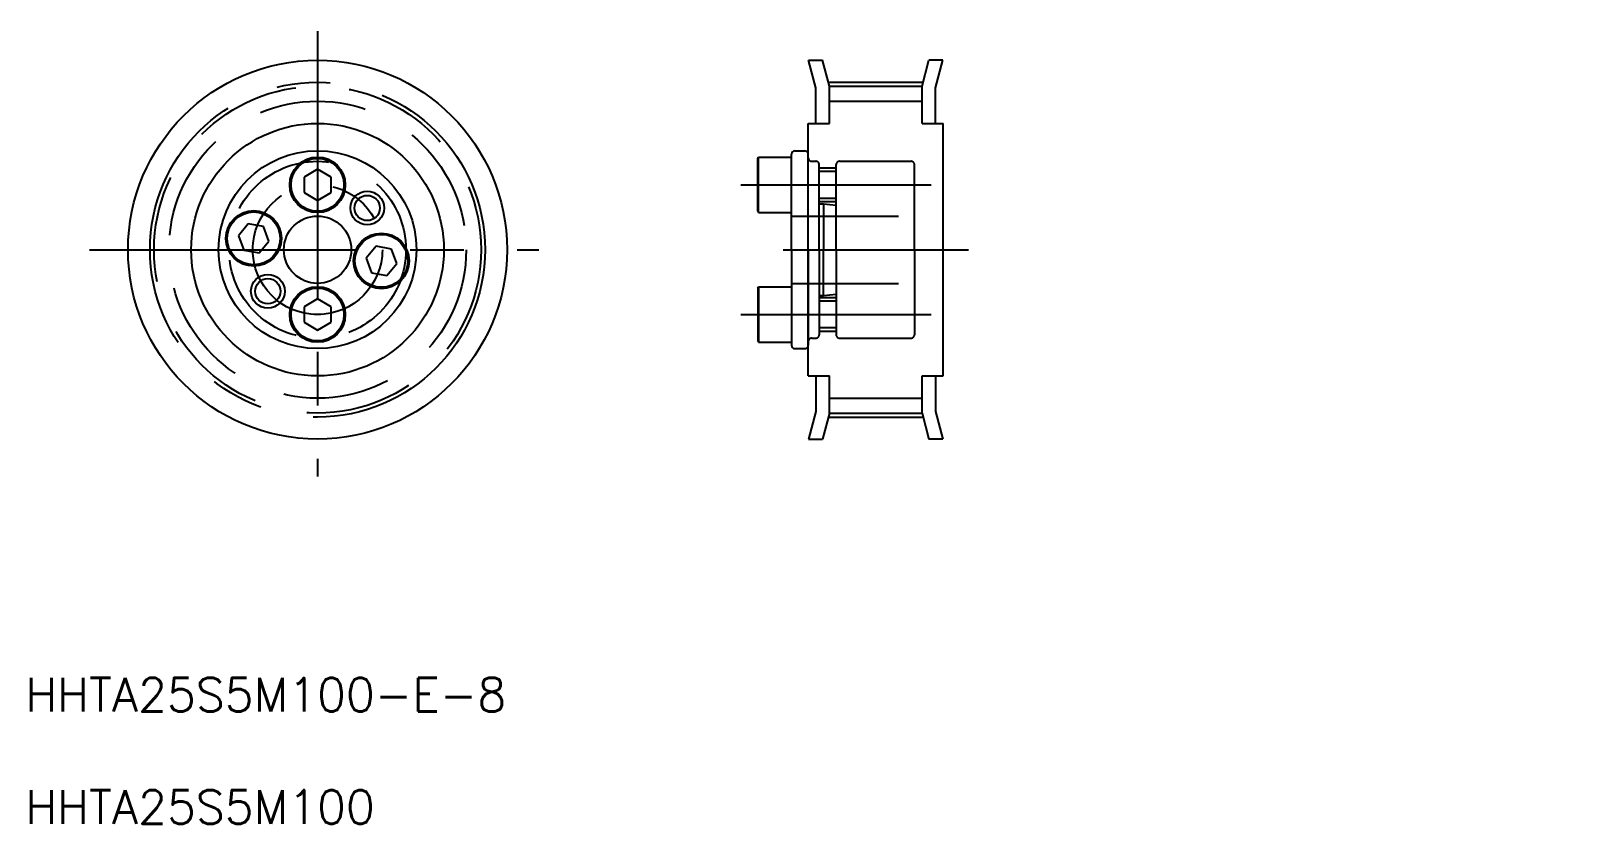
# Model space of a CAD drawing. Extents: x 16 to 201, y 34 to 128.
import ezdxf

# ---------------------------------------------------------------- set-up
doc = ezdxf.new("R2010")
doc.units = 0
doc.header["$PDMODE"] = 1
doc.linetypes.add('CENTER', pattern=[50.8, 31.75, -6.35, 6.35, -6.35])
doc.linetypes.add('DASHED', pattern=[19.05, 12.7, -6.35])
doc.layers.get('0').update_dxf_attribs({"linetype": 'CONTINUOUS'})
doc.layers.add('CENTER', color=1, linetype='CENTER')
doc.styles.add('MISUMI', font='txt.shx')

# ---------------------------------------------------------------- blocks, each defined once
blk = doc.blocks.new('*U6')
at = {"color": 7, "linetype": 'CONTINUOUS', "style": 'MISUMI'}
for s, p in [('HHTA25S5M100-E-8', (15.05, 47.28)), ('HHTA25S5M100', (15.05, 33.95))]:
    blk.add_text(s, height=4, dxfattribs=at).set_placement(p)

msp = doc.modelspace()

# ---------------------------------------------------------------- linework, layer by layer
at = {"color": 7, "linetype": 'CONTINUOUS'}
for p, q in [((108.9, 121.35), (108.01, 124.64)), ((108.01, 124.64), (109.67, 124.64)), ((110.5, 121.56), (109.67, 124.64)), ((121.5, 121.56), (122.32, 124.64)), ((123.98, 124.64), (122.32, 124.64)), ((123.1, 121.35), (123.98, 124.64)), ((108.9, 117.14), (108.9, 121.35)), ((110.5, 121.56), (121.5, 121.56)), ((110.5, 117.14), (110.5, 121.56)), ((121.5, 117.14), (121.5, 121.56)), ((123.1, 117.14), (123.1, 121.35)), ((108, 87.14), (108, 117.14)), ((108, 117.14), (110.5, 117.14)), ((121.5, 117.14), (124, 117.14)), ((124, 87.14), (124, 117.14)), ((102, 112.98), (102.09, 113.14)), ((102.09, 106.54), (102.09, 113.14)), ((102.09, 113.14), (106, 113.14)), ((106, 102.14), (106, 113.49)), ((106, 106.54), (106, 113.14)), ((106.4, 113.89), (107.6, 113.89)), ((108, 102.14), (108, 113.49)), ((49.73, 111.69), (48.13, 110.77)), ((51.33, 110.77), (49.73, 111.69)), ((102, 106.71), (102, 112.98)), ((106, 107.84), (106, 111.84)), ((48.13, 110.77), (48.13, 108.92)), ((51.33, 108.92), (51.33, 110.77)), ((48.13, 108.92), (49.73, 108)), ((49.73, 108), (51.33, 108.92)), ((106, 107.82), (106, 107.82)), ((102, 106.71), (102.09, 106.54)), ((102.09, 106.54), (106, 106.54)), ((41.51, 105.22), (40.33, 103.8)), ((43.33, 104.9), (41.51, 105.22)), ((43.96, 103.16), (43.33, 104.9)), ((106, 104.98), (106, 104.98)), ((40.33, 103.8), (40.96, 102.07)), ((40.96, 102.07), (42.78, 101.75)), ((42.78, 101.75), (43.96, 103.16)), ((56.68, 102.54), (55.49, 101.13)), ((58.5, 102.22), (56.68, 102.54)), ((59.13, 100.49), (58.5, 102.22)), ((106, 102.14), (106, 90.79)), ((108, 102.14), (108, 90.79)), ((55.49, 101.13), (56.12, 99.39)), ((57.94, 99.07), (59.13, 100.49)), ((56.12, 99.39), (57.94, 99.07)), ((102, 97.58), (102.09, 97.74)), ((102, 97.58), (102, 91.31)), ((102.09, 97.74), (102.09, 91.14)), ((102.09, 97.74), (106, 97.74)), ((106, 97.74), (106, 91.14)), ((106, 96.44), (106, 92.44)), ((49.73, 96.29), (48.13, 95.37)), ((48.13, 95.37), (48.13, 93.52)), ((51.33, 95.37), (49.73, 96.29)), ((51.33, 93.52), (51.33, 95.37)), ((48.13, 93.52), (49.73, 92.6)), ((49.73, 92.6), (51.33, 93.52)), ((102, 91.31), (102.09, 91.14)), ((102.09, 91.14), (106, 91.14)), ((106.4, 90.39), (107.6, 90.39)), ((108, 87.14), (110.5, 87.14)), ((108.9, 87.14), (108.9, 82.94)), ((110.5, 82.73), (110.5, 87.14)), ((121.5, 82.73), (121.5, 87.14)), ((121.5, 87.14), (124, 87.14)), ((123.1, 87.14), (123.1, 82.94)), ((108.9, 82.94), (108.01, 79.64)), ((110.5, 82.73), (109.67, 79.64)), ((110.5, 82.73), (121.5, 82.73)), ((121.5, 82.73), (122.32, 79.64)), ((123.1, 82.94), (123.98, 79.64)), ((108.01, 79.64), (109.67, 79.64)), ((123.98, 79.64), (122.32, 79.64))]:
    msp.add_line(p, q, dxfattribs=at)
at = {"color": 3, "linetype": 'CONTINUOUS'}
for p, q in [((110.5, 119.79), (121.5, 119.79)), ((110.5, 84.5), (121.5, 84.5))]:
    msp.add_line(p, q, dxfattribs=at)
at = {"color": 3, "linetype": 'DASHED'}
for p, q in [((108.41, 112.64), (108.9, 112.64)), ((109.3, 102.14), (109.3, 112.24)), ((111.3, 111.84), (109.3, 111.84)), ((111.3, 111.44), (109.3, 111.44)), ((111.3, 102.14), (111.3, 112.24)), ((111.7, 112.64), (120.2, 112.64)), ((120.6, 102.14), (120.6, 112.24)), ((111.3, 108.24), (109.3, 108.24)), ((111.3, 107.84), (109.3, 107.84)), ((109.3, 107.57), (109.8, 107.57)), ((109.8, 107.57), (109.8, 102.14)), ((109.8, 107.57), (111.3, 107.42)), ((106, 106.14), (124, 106.14)), ((109.3, 102.14), (109.3, 92.04)), ((109.8, 96.71), (109.8, 102.14)), ((111.3, 102.14), (111.3, 92.04)), ((120.6, 102.14), (120.6, 92.04)), ((106, 98.14), (124, 98.14)), ((109.3, 96.71), (109.8, 96.71)), ((111.3, 96.44), (109.3, 96.44)), ((109.8, 96.71), (111.3, 96.86)), ((111.3, 96.04), (109.3, 96.04)), ((111.3, 92.84), (109.3, 92.84)), ((108.41, 91.64), (108.9, 91.64)), ((111.3, 92.44), (109.3, 92.44)), ((111.7, 91.64), (120.2, 91.64))]:
    msp.add_line(p, q, dxfattribs=at)
at = {"color": 7, "linetype": 'CONTINUOUS'}
for centre, radius in [((49.73, 102.14), 22.5), ((49.73, 102.14), 15), ((49.73, 102.14), 11.75), ((49.73, 109.84), 3.3), ((49.73, 109.84), 3.14), ((55.63, 107.09), 1.5), ((42.15, 103.48), 3.3), ((42.15, 103.48), 3.14), ((49.73, 102.14), 4), ((57.31, 100.81), 3.3), ((57.31, 100.81), 3.14), ((43.83, 97.2), 1.5), ((49.73, 94.44), 3.3), ((49.73, 94.44), 3.14)]:
    msp.add_circle(centre, radius, dxfattribs=at)
at = {"color": 3, "linetype": 'DASHED'}
for radius in [19.41, 17.64, 10.5]:
    msp.add_circle((49.73, 102.14), radius, dxfattribs=at)
at = {"color": 3}
for centre in [(55.63, 107.09), (43.83, 97.2)]:
    msp.add_circle(centre, 2, dxfattribs=at)
at = {"color": 7, "linetype": 'CONTINUOUS'}
for centre, start, end in [((106.4, 113.49), 90, 180), ((107.6, 113.49), 0, 90), ((106.4, 90.79), 180, 270), ((107.6, 90.79), 270, 0)]:
    msp.add_arc(centre, 0.4, start, end, dxfattribs=at)
at = {"color": 3, "linetype": 'DASHED'}
for centre, radius, start, end in [((108.41, 113.05), 0.41, 180, 270), ((108.9, 112.24), 0.4, 0, 90), ((111.7, 112.24), 0.4, 90, 180), ((120.2, 112.24), 0.4, 0, 90), ((108.41, 91.23), 0.41, 90, 180), ((108.9, 92.04), 0.4, 270, 0), ((111.7, 92.04), 0.4, 180, 270), ((120.2, 92.04), 0.4, 270, 0)]:
    msp.add_arc(centre, radius, start, end, dxfattribs=at)
at = {"color": 7, "linetype": 'CONTINUOUS'}
for p in [(199.34, 126.85), (197.34, 124.35), (200.64, 121.65), (201.14, 121.65), (200.64, 113.05), (201.14, 113.05), (197.34, 110.35), (199.34, 107.85), (197.34, 106.6)]:
    msp.add_point(p, dxfattribs=at)
at = {"layer": 'CENTER', "color": 1, "linetype": 'CENTER'}
for p, q in [((49.73, 128.09), (49.73, 75.22)), ((110.5, 122.04), (121.5, 122.04)), ((100, 109.84), (122.6, 109.84)), ((22.64, 102.14), (75.99, 102.14)), ((105, 102.14), (127, 102.14)), ((100, 94.44), (122.6, 94.44)), ((110.5, 82.25), (121.5, 82.25))]:
    msp.add_line(p, q, dxfattribs=at)
for radius in [19.89, 7.7]:
    msp.add_circle((49.73, 102.14), radius, dxfattribs=at)

# ---------------------------------------------------------------- block references
at = {"color": 7, "linetype": 'CONTINUOUS'}
msp.add_blockref('*U6', (0, 0), dxfattribs=at)

doc.saveas('drawing.dxf')
